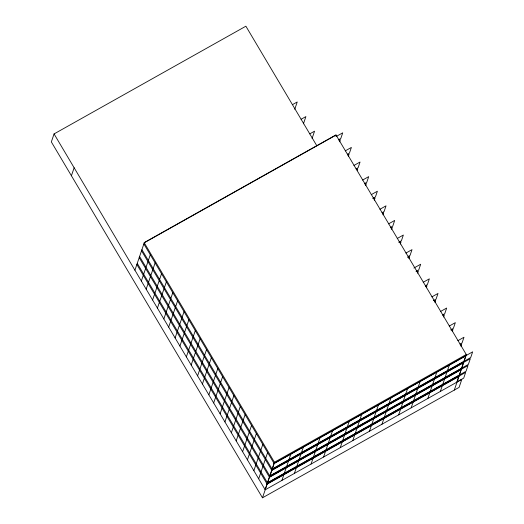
<?xml version="1.0" encoding="UTF-8"?>
<svg xmlns="http://www.w3.org/2000/svg" width="524" height="524" viewBox="0 0 524 524"><rect width="100%" height="100%" fill="white"/><g stroke="black" fill="none" stroke-linecap="round" stroke-linejoin="round"><path stroke-width="0.79" d="M54.064 133.921L51.345 141.919L262.485 497.8L459.096 387.387L461.821 379.389L265.203 489.802L54.064 133.921L245.887 26.2L316.824 145.764M71.415 175.75L74.139 167.759M134.917 270.201L144.251 242.789L336.067 135.068M141.342 281.034L143.288 275.323M143.674 274.183L145.62 268.471M146.013 267.325L147.951 261.62M148.344 260.474L150.29 254.762M146.17 289.163L148.109 283.451M148.502 282.312L150.447 276.6M150.833 275.454L152.779 269.749M153.165 268.602L155.111 262.891M152.595 299.997L154.541 294.285M154.927 293.145L156.873 287.434M157.259 286.294L159.204 280.582M159.597 279.443L161.536 273.731M157.416 308.125L159.362 302.413M159.755 301.274L161.693 295.562M162.086 294.423L164.032 288.711M164.418 287.571L166.363 281.86M163.848 318.965L165.794 313.254M166.18 312.108L168.125 306.396M168.512 305.256L170.457 299.545M170.844 298.405L172.789 292.693M168.669 327.094L170.614 321.382M171.001 320.236L172.946 314.524M173.333 313.385L175.278 307.673M175.671 306.533L177.61 300.822M175.101 337.928L177.04 332.216M177.433 331.076L179.378 325.365M179.765 324.218L181.71 318.513M182.097 317.367L184.042 311.656M179.922 346.056L181.867 340.345M182.254 339.205L184.199 333.493M184.586 332.347L186.531 326.642M186.917 325.496L188.863 319.784M186.347 356.89L188.293 351.178M188.686 350.039L190.625 344.327M191.018 343.187L192.963 337.476M193.349 336.336L195.295 330.624M191.175 365.018L193.114 359.307M193.507 358.167L195.452 352.456M195.838 351.316L197.784 345.604M198.17 344.464L200.116 338.753M197.6 375.859L199.546 370.147M199.932 369.001L201.878 363.289M202.264 362.149L204.209 356.438M204.602 355.298L206.541 349.587M294.763 109.247L297.232 101.977L292.438 104.669M202.421 383.987L204.367 378.276M204.76 377.129L206.698 371.418M207.091 370.278L209.037 364.566M209.423 363.427L211.369 357.715M208.853 394.821L210.799 389.109M211.185 387.97L213.13 382.258M213.517 381.112L215.462 375.407M215.849 374.26L217.794 368.549M303.422 123.847L305.898 116.577L301.103 119.269M213.674 402.949L215.619 397.238M216.006 396.098L217.951 390.387M218.338 389.24L220.283 383.535M220.676 382.389L222.615 376.677M312.088 138.447L314.557 131.177L309.763 133.869M220.106 413.783L222.045 408.072M222.438 406.932L224.383 401.22M224.77 400.081L226.715 394.369M227.102 393.223L229.047 387.518M224.927 421.912L226.872 416.2M227.259 415.06L229.204 409.349M229.591 408.209L231.536 402.498M231.922 401.358L233.868 395.646M231.353 432.752L233.298 427.04M233.691 425.894L235.63 420.183M236.023 419.043L237.968 413.331M238.355 412.191L240.3 406.48M236.18 440.881L238.119 435.169M238.512 434.023L240.457 428.311M240.844 427.171L242.789 421.46M243.175 420.32L245.121 414.608M339.657 141.827L340.39 139.685L339.028 140.445M242.605 451.714L244.551 446.003M244.937 444.863L246.883 439.151M247.269 438.005L249.214 432.3M249.607 431.154L251.546 425.442M348.322 156.427L349.05 154.285L347.694 155.045M247.426 459.843L249.372 454.131M249.765 452.991L251.703 447.28M252.096 446.134L254.042 440.429M254.428 439.282L256.374 433.571M253.858 470.676L255.804 464.965M256.19 463.825L258.136 458.114M258.522 456.974L260.467 451.262M260.854 450.116L262.799 444.411M357.224 170.313L357.715 168.885L356.353 169.645M258.679 478.805L260.625 473.093M261.011 471.954L262.956 466.242M263.349 465.102L265.288 459.391M265.681 458.251L267.626 452.539M365.647 185.627L366.374 183.485L365.018 184.245M265.111 489.645L274.438 462.234L466.262 354.512L335.969 134.904L144.152 242.625L274.438 462.234M262.485 497.8L267.148 484.097L458.972 376.37L454.301 390.079M269.48 477.24L267.541 482.951L459.358 375.23L461.303 369.518L269.48 477.24L139.194 257.631M271.818 470.388L269.873 476.1L461.69 368.379L463.635 362.667L271.818 470.388L141.526 250.78M374.306 200.227L375.04 198.085L373.678 198.845M281.886 480.436L283.831 474.731M284.218 473.585L286.163 467.873M286.549 466.733L288.495 461.022M288.881 459.882L290.827 454.17M294.396 473.414L296.342 467.703M296.728 466.556L298.673 460.851M299.06 459.705L301.005 453.994M301.392 452.854L303.337 447.142M382.972 214.827L383.699 212.685L382.343 213.451M311.073 464.048L313.018 458.336M313.404 457.197L315.35 451.485M315.743 450.339L317.682 444.627M318.075 443.487L320.02 437.776M391.631 229.427L392.365 227.285L391.002 228.051M323.583 457.02L325.528 451.308M325.921 450.168L327.86 444.457M328.253 443.317L330.199 437.606M330.585 436.459L332.53 430.748M400.297 244.027L401.024 241.885L399.668 242.651M340.266 447.653L342.211 441.942M342.598 440.802L344.543 435.09M344.93 433.951L346.875 428.239M347.261 427.093L349.207 421.388M408.956 258.627L409.689 256.491L407.652 257.631M352.776 440.625L354.722 434.913M355.108 433.774L357.054 428.062M357.44 426.922L359.385 421.211M359.772 420.071L361.717 414.36M417.621 273.233L418.349 271.091L416.993 271.851M369.453 431.259L371.398 425.554M371.785 424.407L373.73 418.696M374.123 417.556L376.062 411.844M376.455 410.705L378.4 404.993M426.281 287.833L427.014 285.691L425.652 286.451M381.963 424.237L383.909 418.525M384.302 417.379L386.24 411.674M386.633 410.528L388.579 404.816M388.965 403.676L390.911 397.965M434.946 302.433L435.673 300.291L434.317 301.051M398.646 414.87L400.591 409.159M400.978 408.013L402.923 402.308M403.31 401.161L405.255 395.45M405.642 394.31L407.587 388.598M411.157 407.842L413.102 402.131M413.488 400.991L415.434 395.279M415.82 394.14L417.766 388.428M418.152 387.282L420.097 381.57M443.605 317.033L444.339 314.891L442.976 315.651M427.833 398.476L429.778 392.764M430.165 391.625L432.11 385.913M432.503 384.773L434.442 379.062M434.835 377.915L436.78 372.204M452.271 331.633L452.998 329.491L451.642 330.251M440.343 391.448L442.289 385.736M442.682 384.596L444.621 378.885M445.014 377.745L446.959 372.033M447.345 370.894L449.291 365.182M460.93 346.233L461.664 344.091L460.301 344.858M466.262 354.512L456.928 381.917L463.714 378.112L465.659 372.4L267.05 483.934M335.936 136.64L342.722 132.827L340.777 138.539L338.74 139.685M345.277 150.86L351.381 147.434L349.436 153.139L347.405 154.285M353.936 165.46L360.047 162.034L358.102 167.739L356.065 168.885M362.601 180.059L368.706 176.634L366.761 182.345L364.73 183.485M371.261 194.659L377.372 191.234L375.426 196.945L372.715 198.465M379.926 209.266L386.031 205.834L384.085 211.545L382.055 212.685M388.585 223.866L394.696 220.434L392.751 226.145L390.714 227.285M397.251 238.466L403.356 235.034L401.41 240.745L398.699 242.271M405.91 253.066L412.021 249.634L410.076 255.345L408.039 256.491M413.894 268.046L420.68 264.234L418.735 269.945L416.023 271.471M423.235 282.266L429.346 278.84L427.401 284.545L425.364 285.691M431.9 296.866L438.005 293.44L436.06 299.145L433.348 300.671M440.56 311.466L446.671 308.04L444.725 313.752L442.688 314.891M449.225 326.066L455.33 322.64L453.384 328.352L450.673 329.871M457.884 340.672L463.995 337.24L462.05 342.951L460.013 344.091M271.72 470.224L470.323 358.691L468.377 364.403L269.775 475.936L139.581 256.491M269.388 477.076L467.991 365.549L466.046 371.254L267.443 482.787L137.249 263.343M143.858 243.929L274.052 463.373L472.655 351.84L470.709 357.551L272.107 469.085L141.912 249.64M136.862 264.489L267.148 484.097M274.15 463.537L272.205 469.249L464.022 361.527L465.967 355.816L274.15 463.537"/></g></svg>
